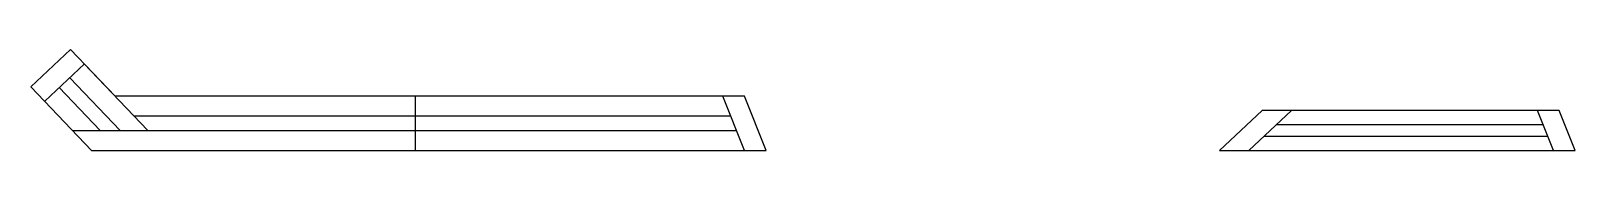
# Model space of a CAD drawing. Header units: metres. Extents: x 4126 to 4663, y 597 to 632.
import ezdxf

# ---------------------------------------------------------------- set-up
doc = ezdxf.new("R2010")
doc.units = ezdxf.units.M
for name, color, linetype in [('Painéis', 7, 'Continuous'), ('SARR_2.2x7', 7, 'Continuous'), ('SARR_EDITAR', 7, 'Continuous')]:
    doc.layers.add(name, color=color, linetype=linetype)

msp = doc.modelspace()

# ---------------------------------------------------------------- linework, layer by layer
at = {"layer": 'Painéis', "color": 7, "lineweight": 25}
for p, q in [((4259.81, 597), (4259.81, 616)), ((4554.31, 611), (4539.52, 597)), ((4657.6, 611), (4554.31, 611)), ((4663.17, 597), (4657.6, 611)), ((4539.52, 597), (4663.17, 597))]:
    msp.add_line(p, q, dxfattribs=at)
msp.add_lwpolyline([(4126.03, 619.3), (4147.14, 597), (4381.77, 597), (4374.2, 616), (4155.32, 616), (4139.83, 632.36), (4126.03, 619.3)], dxfattribs=at)
at = {"layer": 'SARR_2.2x7', "color": 7, "lineweight": 25}
for p, q in [((4144.64, 627.28), (4130.84, 614.22)), ((4166.68, 604), (4144.47, 627.46)), ((4135.92, 619.03), (4150.15, 604)), ((4157.04, 604), (4139.56, 622.47)), ((4374.23, 597), (4366.66, 616)), ((4259.81, 609), (4161.94, 609)), ((4369.45, 609), (4259.81, 609)), ((4564.5, 611), (4549.7, 597)), ((4655.64, 597), (4650.06, 611)), ((4140.51, 604), (4259.81, 604)), ((4259.81, 604), (4371.44, 604))]:
    msp.add_line(p, q, dxfattribs=at)
at = {"layer": 'SARR_EDITAR', "color": 7, "lineweight": 25}
for p, q in [((4554.99, 602), (4653.65, 602)), ((4652.05, 606), (4559.21, 606))]:
    msp.add_line(p, q, dxfattribs=at)

doc.saveas('drawing.dxf')
